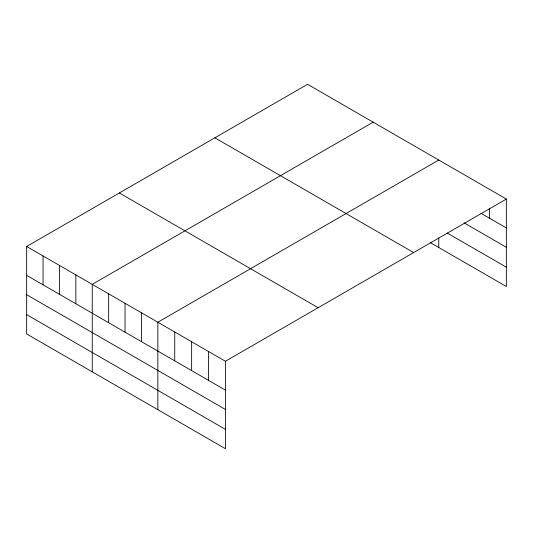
<?xml version="1.0" encoding="UTF-8"?>
<svg xmlns="http://www.w3.org/2000/svg" width="533" height="533" viewBox="0 0 533 533"><rect width="100%" height="100%" fill="white"/><g stroke="black" fill="none" stroke-linecap="round" stroke-linejoin="round"><path stroke-width="0.8" d="M26.65 246.486L225.426 361.247L225.426 448.706L26.65 333.944L26.65 246.486L307.574 84.294L506.35 199.056L506.35 286.514L430.211 242.555M373.173 122.164L92.242 284.356L92.242 371.814M438.766 160.033L157.841 322.225L157.841 409.69M225.426 361.247L506.35 199.056M481.006 213.293L506.35 227.924M464.11 222.874L506.35 247.259M447.214 233.041L506.35 267.18M214.872 137.814L413.641 252.575M119.359 192.959L318.128 307.721M26.65 275.354L225.426 390.116M26.65 294.689L225.426 409.451M26.65 314.61L225.426 429.371M489.454 208.27L489.454 218.17M438.766 237.831L438.766 247.499M208.53 351.494L208.53 380.362M191.633 341.74L191.633 370.608M174.737 331.979L174.737 360.854M141.438 312.758L141.438 341.633M125.042 303.29L125.042 332.166M108.645 293.823L108.645 322.698M75.846 274.888L75.846 303.757M59.449 265.421L59.449 294.289M43.046 255.953L43.046 284.822"/></g></svg>
